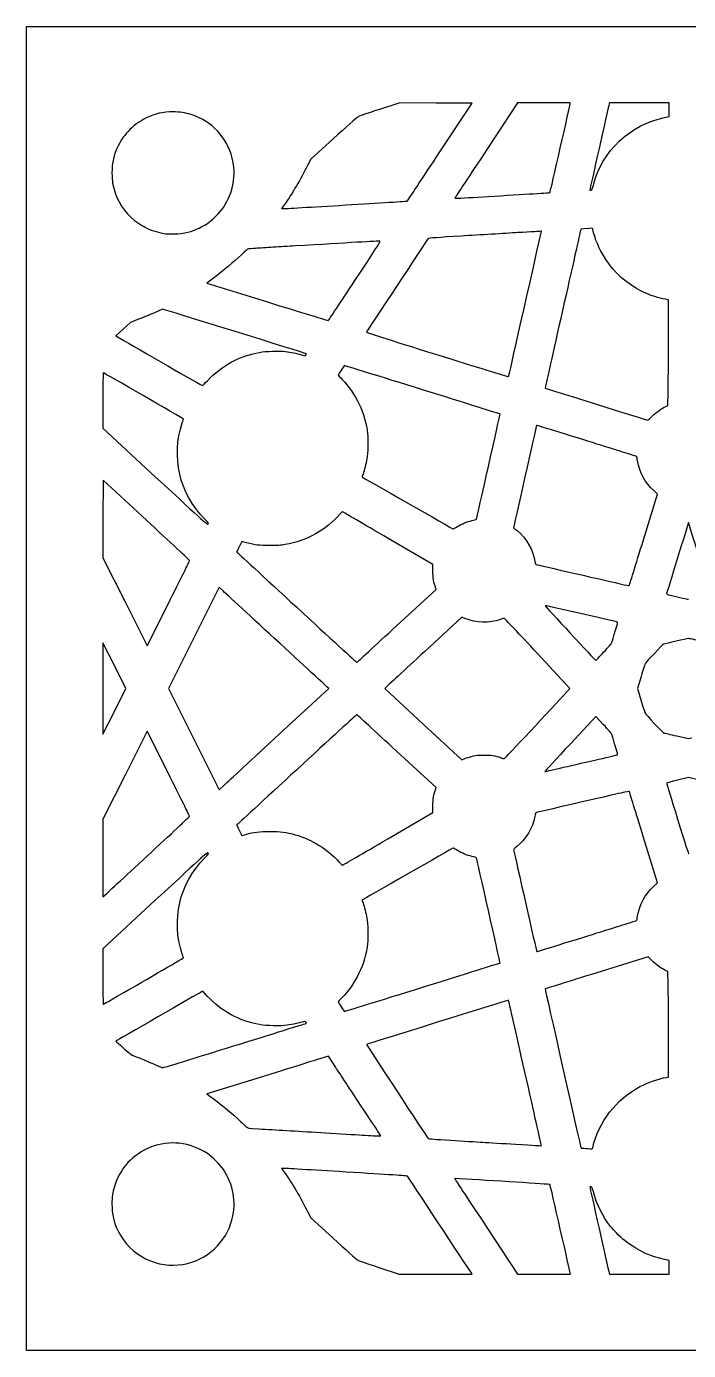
# Model space of a CAD drawing. Extents: x 61.7 to 148.3, y 105.2 to 191.8.
# Drawn here: x 61.7 to 105, y 105.2 to 191.8 of the extents above; entities that cross this region are included whole.
import ezdxf

# ---------------------------------------------------------------- set-up
doc = ezdxf.new("R2010")
doc.units = 0
doc.layers.add('Layer_1', color=7, linetype='CONTINUOUS')

msp = doc.modelspace()

# ---------------------------------------------------------------- linework, layer by layer
at = {"layer": 'Layer_1', "color": 7}
for points in [[(61.72122, 148.5), (61.72122, 191.77878), (105, 191.77878), (148.27878, 191.77878), (148.27878, 148.5), (148.27878, 105.22122), (105, 105.22122), (61.72122, 105.22122)], [(98.64564, 181.07885)], [(72.07002, 178.2864)], [(83.18677, 175.16215)], [(93.31435, 169.20808)], [(73.553, 168.62003)], [(73.342, 159.61169)], [(89.88738, 159.08049)], [(102.05276, 158.22226)], [(85.91908, 152.60154)], [(67.46948, 149.99595), (66.71964, 151.49156), (66.71967, 148.5), (66.7197, 145.50845), (67.4695, 147.0044), (68.2193, 148.50035), (67.46946, 149.99595)], [(99.44825, 150.86566)], [(78.26805, 145.53614)], [(90.8748, 144.07614)], [(85.34731, 138.67366)], [(69.63048, 137.56103)], [(96.54277, 131.7526)], [(87.60097, 128.97123)], [(67.88288, 128.50832)], [(75.26298, 125.13295)], [(95.37619, 118.66162)], [(98.73701, 118.47817)], [(71.95178, 110.85419)]]:
    msp.add_lwpolyline(points, close=True, dxfattribs=at)
for points in [[(88.74201, 183.58025), (90.84629, 186.76937), (88.48746, 186.77637), (86.12863, 186.78337), (84.79753, 186.35768)], [(95.55261, 186.78337), (93.824, 186.78287), (91.82022, 183.74574)], [(103.42661, 185.82481), (103.74411, 185.88951), (103.74411, 186.3365), (103.74411, 186.78349), (101.78573, 186.78349), (99.82734, 186.78349), (99.81174, 186.71999)], [(81.77752, 184.4406), (80.3, 183.10005), (80.09536, 182.69082)], [(78.59387, 180.14377), (78.40192, 179.8686), (78.48892, 179.8686)], [(82.58687, 180.10925), (82.58684, 180.10968)], [(89.76428, 180.62768), (89.71208, 180.54678), (89.80658, 180.54661)], [(91.56619, 180.64665), (91.56622, 180.64622)], [(98.16501, 178.55337), (97.96226, 178.53797), (97.93356, 178.40615)], [(74.00286, 175.37392), (73.51394, 175.00633), (77.47419, 173.7731)], [(103.68766, 171.30362), (103.68766, 173.90505), (103.48305, 173.94135)], [(69.05368, 172.63781), (68.52629, 172.4324), (68.04552, 171.99631), (67.56475, 171.56023), (67.82502, 171.40725)], [(79.69878, 170.31901), (79.93867, 170.24841), (79.98687, 170.31031)], [(66.71658, 167.32675), (66.71658, 165.50894), (70.13853, 162.34814)], [(103.50679, 166.93889), (103.65046, 167.00509), (103.66906, 167.85363)], [(102.60588, 166.28821), (102.60588, 166.28833)], [(69.55994, 159.50672), (66.73066, 162.12003), (66.72266, 159.58568), (66.71466, 157.05134), (68.16167, 154.16746), (69.60868, 151.28359), (70.99707, 154.05458)], [(102.05267, 158.22226), (102.97268, 161.2097), (102.72486, 161.43824)], [(76.10581, 158.02403), (75.80075, 158.10213), (75.63138, 157.76424)], [(88.28259, 156.28982), (88.29269, 156.60959), (85.37156, 158.31049)], [(72.38702, 156.85948), (72.38767, 156.85948)], [(74.47271, 154.97118), (74.31251, 155.12638), (72.65592, 151.81329), (70.99932, 148.5002), (72.65464, 145.18943), (74.30995, 141.87866), (74.68453, 142.22602)], [(85.91909, 152.60155), (88.49687, 154.98091), (88.42927, 155.19389)], [(90.37947, 153.08093), (90.18188, 153.16243), (87.75549, 150.92207)], [(97.04057, 148.27552), (97.24786, 148.5026), (95.11038, 150.80141)], [(101.89648, 149.29083), (101.65339, 148.50122), (101.88319, 147.75272)], [(78.26803, 145.5361), (81.47696, 148.49887), (81.38516, 148.58737)], [(85.23479, 148.58783), (85.14049, 148.49393), (87.6611, 146.16578), (90.18171, 143.83763), (90.38009, 143.91993)], [(99.44914, 146.13339), (98.94362, 146.67777), (97.27987, 144.88729)], [(70.99772, 142.94553), (69.60933, 145.71662), (68.16257, 142.83264), (66.71582, 139.94867), (66.71618, 137.41044), (66.71655, 134.87222), (66.79415, 134.94362)], [(104.22663, 145.39748), (104.99691, 145.22069), (105.21012, 145.26879)], [(88.42922, 141.80589), (88.49682, 142.01865), (85.91934, 144.39816)], [(96.82968, 143.34975), (96.82967, 143.34943)], [(105.72179, 142.50978), (105.00424, 142.67509), (104.28245, 142.50908)], [(85.34722, 138.67365), (88.29272, 140.3902), (88.28262, 140.71008)], [(75.63217, 139.23439), (75.80223, 138.89513), (76.05016, 138.96373)], [(102.71795, 135.55543), (102.97234, 135.79003), (102.05955, 138.75835)], [(70.13847, 134.65187), (66.71652, 131.49106), (66.71652, 129.67325)], [(102.60439, 130.7127), (102.3537, 130.96239), (98.99592, 129.91834)], [(103.66907, 129.14499), (103.65047, 129.99256), (103.49267, 130.06946)], [(73.54138, 128.3907), (73.24356, 128.70709), (73.15956, 128.66359)], [(103.55361, 123.072), (103.68767, 123.0919), (103.68767, 125.69465)], [(81.94094, 123.72491), (81.45447, 124.46316), (80.96468, 124.3105)], [(76.9915, 123.07474), (73.50812, 121.99164), (73.70161, 121.85415)], [(84.68792, 119.2508), (84.8934, 119.2468), (84.79778, 119.39538)], [(78.4889, 117.131), (78.4019, 117.131), (78.59384, 116.85584)], [(90.05781, 116.4428), (89.70651, 116.4625), (89.76151, 116.3771)], [(80.09531, 114.30878), (80.29993, 113.89956), (81.76315, 112.57311)], [(91.82025, 113.25462), (93.82403, 110.21749), (95.55264, 110.21698)], [(103.74411, 110.66351), (103.74411, 111.1105), (103.42661, 111.1752)], [(84.75385, 110.65488), (86.09109, 110.22215), (88.47205, 110.21915), (90.85302, 110.21615), (90.8027, 110.29417)], [(97.28109, 110.22398), (97.28106, 110.22357)], [(99.81177, 110.27999), (99.82737, 110.21649), (101.78576, 110.21649), (103.74414, 110.21649), (103.74411, 110.66351)]]:
    msp.add_lwpolyline(points, dxfattribs=at)
for points in [[(71.30266, 186.19433), (70.65746, 186.19733), (70.13281, 186.07799), (69.55289, 185.79663)], [(72.4862, 186.01828), (72.07947, 186.14362), (71.75217, 186.1923), (71.30266, 186.19433)], [(84.79753, 186.35768), (83.89891, 186.0703), (83.4321, 185.90749), (83.36074, 185.85658)], [(97.28106, 186.77637), (97.28106, 186.78037), (96.50335, 186.78337), (95.55261, 186.78337)], [(95.94787, 180.92512), (95.95967, 180.93692), (97.28007, 186.73203), (97.28106, 186.77637)], [(99.81174, 186.71999), (99.72844, 186.38123), (98.55124, 181.13074), (98.55124, 181.09795)], [(69.55289, 185.79663), (69.13057, 185.59174), (68.7956, 185.35451), (68.48237, 185.03848)], [(75.16882, 183.17406), (74.8307, 184.529), (73.81111, 185.61001), (72.4862, 186.01828)], [(83.36074, 185.85658), (83.30264, 185.81508), (82.59015, 185.17791), (81.77752, 184.4406)], [(98.77905, 181.41501), (99.35046, 183.63393), (101.17595, 185.36603), (103.42661, 185.82481)], [(68.48237, 185.03848), (68.13579, 184.68879), (67.9245, 184.39508), (67.71756, 183.97534)], [(67.71756, 183.97534), (67.42074, 183.37328), (67.30943, 182.88847), (67.30935, 182.19734)], [(86.61777, 180.37074), (86.62877, 180.38194), (87.58465, 181.82624), (88.74201, 183.58025)], [(91.82022, 183.74574), (90.71814, 182.07532), (89.79297, 180.67219), (89.76428, 180.62768)], [(74.59487, 179.95367), (75.24392, 180.93353), (75.44557, 182.06502), (75.16882, 183.17406)], [(80.09536, 182.69082), (79.6491, 181.79841), (79.10911, 180.8824), (78.59387, 180.14377)], [(67.30935, 182.19734), (67.30932, 181.94751), (67.32655, 181.67592), (67.35145, 181.5347)], [(67.35145, 181.5347), (67.6601, 179.78085), (69.06054, 178.45453), (70.83704, 178.2336)], [(94.58153, 180.82772), (95.32414, 180.87242), (95.93899, 180.91622), (95.94787, 180.92512)], [(98.55124, 181.09795), (98.55124, 181.05065), (98.56624, 181.04755), (98.64564, 181.07885)], [(98.64566, 181.07887), (98.68396, 181.09397), (98.71926, 181.18281), (98.77905, 181.41501)], [(78.48892, 179.8686), (78.53672, 179.8686), (80.38083, 179.9769), (82.58687, 180.10925)], [(82.58684, 180.10968), (84.79288, 180.24204), (86.60679, 180.35952), (86.61777, 180.37074)], [(89.80658, 180.54661), (89.85858, 180.54652), (90.65038, 180.59151), (91.56619, 180.64665)], [(91.56622, 180.64622), (92.48203, 180.70132), (93.83892, 180.78301), (94.58153, 180.82772)], [(73.54633, 178.90513), (73.8591, 179.1123), (74.3877, 179.6409), (74.59487, 179.95367)], [(72.06998, 178.28642), (72.59738, 178.39453), (73.08228, 178.59775), (73.54633, 178.90513)], [(93.31435, 169.20806), (93.54037, 170.18801), (95.38644, 178.38622), (95.38178, 178.38929)], [(95.38178, 178.38929), (95.37878, 178.39129), (94.68407, 178.35099), (93.83811, 178.29969)], [(97.93356, 178.40615), (97.91776, 178.33365), (97.39006, 175.99556), (96.76087, 173.21041)], [(98.73768, 178.51867), (98.71898, 178.60177), (98.76488, 178.59897), (98.16501, 178.55337)], [(100.80899, 175.19569), (99.79987, 176.01304), (99.02013, 177.26397), (98.73768, 178.51867)], [(70.83704, 178.2336), (71.15762, 178.1937), (71.73949, 178.2187), (72.07002, 178.2864)], [(84.81118, 177.74659), (84.74768, 177.75359), (82.73241, 177.63765), (79.27544, 177.42817)], [(83.18677, 175.16212), (84.81231, 177.62488), (84.88379, 177.73859), (84.81118, 177.74659)], [(87.97917, 177.91412), (87.92227, 177.85242), (83.9652, 171.84112), (83.95555, 171.80178)], [(90.1556, 178.07764), (88.6371, 177.98644), (88.00185, 177.93873), (87.97917, 177.91412)], [(93.83811, 178.29969), (92.99215, 178.24839), (91.33502, 178.14846), (90.1556, 178.07764)], [(75.77427, 176.86028), (75.25201, 176.36815), (74.62082, 175.83853), (74.00286, 175.37392)], [(76.23064, 177.24437), (76.20384, 177.24437), (75.99846, 177.07153), (75.77427, 176.86028)], [(76.69792, 177.27167), (76.46773, 177.25667), (76.25746, 177.24437), (76.23064, 177.24437)], [(77.85022, 177.34267), (77.44664, 177.31867), (76.92811, 177.28677), (76.69792, 177.27167)], [(79.27544, 177.42817), (78.89515, 177.40517), (78.2538, 177.36667), (77.85022, 177.34267)], [(81.46042, 172.56296), (81.47472, 172.57566), (82.25157, 173.74529), (83.18677, 175.16215)], [(103.48305, 173.94135), (102.58, 174.10172), (101.58117, 174.57025), (100.80899, 175.19569)], [(70.63171, 173.29317), (70.60971, 173.29317), (70.36436, 173.19194), (70.08642, 173.0682)], [(79.98687, 170.39301), (79.88877, 170.43531), (70.67023, 173.29317), (70.63171, 173.29317)], [(77.47419, 173.7731), (79.65233, 173.09483), (81.44613, 172.55026), (81.46042, 172.56296)], [(96.76087, 173.21041), (96.13167, 170.42525), (95.62167, 168.1417), (95.62752, 168.13584)], [(70.08642, 173.0682), (69.80847, 172.94447), (69.34374, 172.75079), (69.05368, 172.63781)], [(67.82502, 171.40725), (68.98548, 170.72514), (73.209, 168.29773), (73.23487, 168.298)], [(83.95555, 171.80178), (83.94855, 171.77408), (85.19987, 171.37291), (88.54644, 170.32957)], [(76.95684, 170.4747), (77.35176, 170.5476), (78.24699, 170.57613), (78.65529, 170.5289)], [(78.65529, 170.5289), (79.00964, 170.4879), (79.37307, 170.4148), (79.69878, 170.31901)], [(103.66906, 167.85363), (103.67926, 168.32033), (103.68766, 169.87282), (103.68766, 171.30362)], [(73.55305, 168.62008), (74.49364, 169.61905), (75.60688, 170.22562), (76.95684, 170.4747)], [(79.98687, 170.31031), (80.03237, 170.36871), (80.03237, 170.37341), (79.98687, 170.39301)], [(88.54644, 170.32957), (91.07657, 169.54076), (93.16792, 168.8943), (93.19389, 168.89298)], [(66.73288, 169.14456), (66.72388, 169.14456), (66.71658, 168.32654), (66.71658, 167.32675)], [(71.98654, 166.11213), (71.92234, 166.16223), (66.7554, 169.14456), (66.73288, 169.14456)], [(82.51746, 169.61293), (82.49846, 169.62403), (82.09767, 169.03076), (82.09767, 168.99159)], [(82.09767, 168.99159), (82.09767, 168.97869), (82.20507, 168.85857), (82.33633, 168.7247)], [(87.601, 168.0287), (84.81476, 168.89434), (82.52717, 169.60724), (82.51746, 169.61293)], [(93.19389, 168.89298), (93.23139, 168.89098), (93.25629, 168.95628), (93.31435, 169.20808)], [(73.23487, 168.298), (73.24287, 168.29809), (73.38633, 168.443), (73.553, 168.62003)], [(82.33633, 168.7247), (83.2668, 167.77576), (83.86664, 166.50751), (84.01867, 165.16773)], [(92.67788, 166.44577), (92.67188, 166.45077), (90.38724, 167.16307), (87.601, 168.0287)], [(95.62752, 168.13584), (95.63832, 168.12504), (102.30287, 166.04536), (102.33777, 166.04188)], [(91.1302, 159.57082), (91.153, 159.59832), (92.69188, 166.43424), (92.67788, 166.44577)], [(102.33777, 166.04188), (102.34817, 166.04088), (102.4688, 166.15169), (102.60588, 166.28821)], [(102.60588, 166.28833), (102.85765, 166.53907), (103.24288, 166.81725), (103.50679, 166.93889)], [(73.34197, 159.61169), (71.71782, 161.23641), (71.16135, 163.66184), (71.90864, 165.85895)], [(71.90864, 165.85895), (71.95504, 165.9954), (71.99004, 166.10933), (71.98654, 166.11213)], [(95.06688, 165.69609), (95.05308, 165.67899), (93.55332, 159.006), (93.5616, 158.99868)], [(96.53742, 165.24914), (95.7325, 165.49978), (95.07075, 165.7009), (95.06688, 165.69609)], [(84.01867, 165.16773), (84.06207, 164.7856), (84.03847, 163.8538), (83.97687, 163.51418)], [(100.84699, 163.90854), (100.03507, 164.16041), (98.8714, 164.5224), (96.53742, 165.24914)], [(101.61358, 163.66442), (101.60858, 163.66942), (101.26367, 163.77927), (100.84699, 163.90854)], [(101.67028, 163.37471), (101.64398, 163.52906), (101.61848, 163.65943), (101.61358, 163.66442)], [(83.97687, 163.51418), (83.91667, 163.18259), (83.80735, 162.75736), (83.72129, 162.52025)], [(102.72486, 161.43824), (102.15457, 161.96417), (101.79927, 162.61659), (101.67028, 163.37471)], [(70.13853, 162.34814), (73.47058, 159.27036), (73.56141, 159.18909), (73.59623, 159.25447)], [(83.72129, 162.52025), (83.68349, 162.41612), (83.65519, 162.32882), (83.65829, 162.32625)], [(83.65829, 162.32625), (83.69109, 162.29955), (89.59641, 158.93102), (89.61262, 158.92977)], [(72.38767, 156.85948), (72.38852, 156.87818), (71.11605, 158.0694), (69.55994, 159.50672)], [(73.59623, 159.25447), (73.63013, 159.31807), (73.61683, 159.33677), (73.342, 159.61169)], [(82.20654, 159.9011), (81.29736, 158.85397), (80.05652, 158.16142), (78.63508, 157.90774)], [(82.4017, 160.04057), (82.3613, 160.06477), (82.328, 160.04097), (82.20654, 159.9011)], [(85.37156, 158.31049), (83.76494, 159.24598), (82.4285, 160.02452), (82.4017, 160.04057)], [(89.88735, 159.08053), (90.20275, 159.27067), (90.49619, 159.39386), (90.84375, 159.48202)], [(90.84375, 159.48202), (90.99196, 159.51962), (91.12086, 159.55962), (91.1302, 159.57082)], [(104.99805, 159.34465), (104.98745, 159.33385), (103.57698, 154.75209), (103.56817, 154.69993)], [(106.43561, 154.68214), (106.42861, 154.73604), (105.00499, 159.35173), (104.99805, 159.34465)], [(89.61262, 158.92977), (89.62472, 158.92884), (89.74832, 158.99667), (89.88738, 159.08049)], [(93.5616, 158.99868), (93.5666, 158.99468), (93.66785, 158.91388), (93.78741, 158.81929)], [(93.78741, 158.81929), (94.39893, 158.3356), (94.84183, 157.55643), (94.97998, 156.72132)], [(75.63138, 157.76424), (75.53818, 157.5784), (75.46594, 157.42324), (75.47077, 157.41943)], [(77.62443, 157.84334), (76.92475, 157.84334), (76.71231, 157.86874), (76.10581, 158.02403)], [(78.63508, 157.90774), (78.32745, 157.85284), (78.17674, 157.84324), (77.62443, 157.84334)], [(101.11909, 155.22407), (101.12709, 155.23007), (101.54676, 156.57916), (102.05276, 158.22226)], [(70.99707, 154.05458), (71.76069, 155.57862), (72.38616, 156.84082), (72.38702, 156.85948)], [(75.47077, 157.41943), (75.47577, 157.41543), (77.2364, 155.79068), (79.38368, 153.80843)], [(94.97998, 156.72132), (94.99058, 156.65732), (95.01588, 156.61169), (95.04568, 156.60314)], [(88.42927, 155.19389), (88.32489, 155.52261), (88.27102, 155.92511), (88.28259, 156.28982)], [(95.04568, 156.60314), (95.07228, 156.59514), (96.21804, 156.33266), (97.59176, 156.0191)], [(97.59176, 156.0191), (98.96547, 155.70553), (100.31802, 155.39596), (100.59742, 155.33116)], [(77.96313, 151.7459), (76.1315, 153.43444), (74.56081, 154.88582), (74.47271, 154.97118)], [(100.59742, 155.33116), (100.87682, 155.26636), (101.11157, 155.21817), (101.11909, 155.22407)], [(103.56817, 154.69993), (103.56217, 154.66403), (103.69303, 154.62473), (104.25211, 154.49443)], [(104.25211, 154.49443), (104.63241, 154.40583), (104.96896, 154.3331), (105, 154.33286)], [(79.38368, 153.80843), (81.53096, 151.82619), (83.29986, 150.20836), (83.31456, 150.21326)], [(95.62057, 153.91775), (95.61357, 153.91075), (98.91335, 150.33359), (98.93704, 150.32258)], [(96.66033, 153.69025), (96.09377, 153.82031), (95.62588, 153.92269), (95.62057, 153.91775)], [(99.63778, 153.0105), (98.89121, 153.17883), (98.32791, 153.30743), (96.66033, 153.69025)], [(83.31456, 150.21326), (83.32926, 150.21826), (84.5013, 151.29289), (85.91908, 152.60154)], [(92.718, 153.01803), (91.96673, 152.75873), (91.10452, 152.7819), (90.37947, 153.08093)], [(92.9469, 153.09413), (92.9326, 153.09113), (92.82959, 153.05653), (92.718, 153.01803)], [(95.11038, 150.80141), (93.93477, 152.06575), (92.9612, 153.09748), (92.9469, 153.09413)], [(100.36523, 152.83257), (100.35323, 152.84297), (100.02583, 152.92297), (99.63778, 153.0105)], [(99.98528, 151.50772), (100.21685, 152.23897), (100.38275, 152.81749), (100.36523, 152.83257)], [(81.38516, 148.58737), (81.33466, 148.63597), (79.79475, 150.05736), (77.96313, 151.7459)], [(99.44825, 150.86566), (99.77541, 151.21797), (99.96549, 151.44523), (99.98528, 151.50772)], [(104.97286, 151.76623), (104.91716, 151.76123), (103.48211, 151.43707), (103.37088, 151.40393)], [(105.84634, 151.58907), (105.39923, 151.68926), (105.00617, 151.76899), (104.97286, 151.76623)], [(87.75549, 150.92207), (86.42098, 149.68988), (85.28667, 148.63946), (85.23479, 148.58783)], [(98.93704, 150.32258), (98.94004, 150.32158), (99.16974, 150.56573), (99.44825, 150.86566)], [(103.37088, 151.40393), (103.32078, 151.38903), (102.25987, 150.26697), (102.18268, 150.14729)], [(102.18268, 150.14729), (102.15898, 150.11049), (102.03018, 149.72512), (101.89648, 149.29083)], [(92.94687, 143.90583), (92.96737, 143.90083), (96.09017, 147.23441), (97.04057, 148.27552)], [(101.88319, 147.75272), (102.00958, 147.34105), (102.12911, 146.96531), (102.14881, 146.91775)], [(83.3149, 146.78666), (83.3001, 146.79166), (81.53107, 145.17381), (79.38379, 143.19156)], [(85.91934, 144.39816), (84.50173, 145.70689), (83.32973, 146.78171), (83.3149, 146.78666)], [(102.14881, 146.91775), (102.19841, 146.79797), (103.30886, 145.61129), (103.3905, 145.5908)], [(74.68453, 142.22602), (74.89055, 142.41706), (76.50314, 143.90662), (78.26805, 145.53614)], [(99.98528, 145.49228), (99.96548, 145.55478), (99.77566, 145.78176), (99.44914, 146.13339)], [(100.36523, 144.16759), (100.38273, 144.18259), (100.21672, 144.76143), (99.98528, 145.49228)], [(103.3905, 145.5908), (103.4267, 145.5818), (103.80297, 145.4947), (104.22663, 145.39748)], [(97.27987, 144.88729), (96.3648, 143.90253), (95.61611, 143.0893), (95.61611, 143.08012)], [(90.38009, 143.91993), (90.48919, 143.96523), (90.71181, 144.03549), (90.8748, 144.07614)], [(90.87478, 144.07607), (91.12795, 144.13927), (91.23482, 144.15027), (91.60855, 144.15177)], [(91.60855, 144.15177), (92.08137, 144.15377), (92.35231, 144.11237), (92.72333, 143.98153)], [(92.72333, 143.98153), (92.83199, 143.94323), (92.93258, 143.90913), (92.94687, 143.90583)], [(96.82967, 143.34943), (97.44279, 143.48982), (98.48419, 143.72713), (99.14389, 143.87679)], [(99.14389, 143.87679), (99.80358, 144.02645), (100.35319, 144.15731), (100.36523, 144.16759)], [(72.38767, 140.14074), (72.38681, 140.15924), (71.76134, 141.42143), (70.99772, 142.94553)], [(79.38379, 143.19156), (77.23651, 141.20932), (75.4757, 139.58436), (75.47087, 139.58056)], [(95.61611, 143.08012), (95.61611, 143.07112), (95.63831, 143.07012), (95.66551, 143.07912)], [(95.66551, 143.07912), (95.69271, 143.08712), (96.21655, 143.20936), (96.82968, 143.34975)], [(104.28245, 142.50908), (103.88547, 142.41778), (103.56234, 142.33139), (103.56439, 142.3171)], [(103.56439, 142.3171), (103.56639, 142.3028), (103.8895, 141.24517), (104.2823, 139.96678)], [(88.28262, 140.71008), (88.27102, 141.07482), (88.32492, 141.47734), (88.42922, 141.80589)], [(100.57864, 141.6634), (100.27846, 141.5944), (98.90469, 141.27994), (97.52584, 140.9645)], [(101.13559, 141.7577), (101.12859, 141.7783), (100.94162, 141.7467), (100.57864, 141.6634)], [(102.05955, 138.75835), (101.55751, 140.39092), (101.14173, 141.74063), (101.13559, 141.7577)], [(95.00753, 140.37969), (95.00153, 140.37369), (94.97693, 140.26779), (94.95343, 140.14484)], [(97.52584, 140.9645), (96.14698, 140.64907), (95.01375, 140.3859), (95.00753, 140.37969)], [(69.6305, 137.56106), (71.1478, 138.96135), (72.38852, 140.12221), (72.38767, 140.14074)], [(75.47087, 139.58056), (75.46587, 139.57656), (75.53867, 139.42098), (75.63217, 139.23439)], [(94.95343, 140.14484), (94.80515, 139.36987), (94.37187, 138.64437), (93.77816, 138.17695)], [(104.2823, 139.96678), (104.78659, 138.32559), (105.00272, 137.65927), (105.01766, 137.69968)], [(76.05016, 138.96373), (76.60319, 139.11671), (76.92724, 139.15651), (77.62453, 139.1571)], [(77.62453, 139.1571), (78.34206, 139.15769), (78.69389, 139.1128), (79.29611, 138.94368)], [(79.29611, 138.94368), (80.37152, 138.64171), (81.44809, 137.97045), (82.14009, 137.17041)], [(82.36973, 136.94956), (82.38743, 136.95356), (83.72729, 137.72957), (85.34731, 138.67366)], [(73.59617, 137.74553), (73.56137, 137.81093), (73.47052, 137.72963), (70.13847, 134.65187)], [(73.34194, 137.38831), (73.6168, 137.66326), (73.63006, 137.6819), (73.59617, 137.74553)], [(89.61949, 138.07186), (89.60809, 138.07186), (83.68498, 134.69544), (83.65826, 134.67369)], [(89.88735, 137.91944), (89.74829, 138.00324), (89.62776, 138.07186), (89.61949, 138.07186)], [(90.84375, 137.51795), (90.49619, 137.60615), (90.20275, 137.7293), (89.88735, 137.91944)], [(93.77816, 138.17695), (93.60731, 138.04244), (93.55796, 137.98817), (93.56716, 137.94493)], [(93.56716, 137.94493), (93.67535, 137.43626), (95.06748, 131.2986), (95.07467, 131.2986)], [(66.79415, 134.94362), (66.83685, 134.98292), (68.11319, 136.16075), (69.63048, 137.56103)], [(71.90861, 131.14106), (71.16115, 133.33865), (71.71743, 135.76323), (73.34194, 137.38831)], [(82.14009, 137.17041), (82.24874, 137.04478), (82.35208, 136.94541), (82.36973, 136.94956)], [(91.1302, 137.42915), (91.1212, 137.44045), (90.99196, 137.48035), (90.84375, 137.51795)], [(92.67788, 130.55419), (92.69188, 130.56569), (91.15299, 137.40166), (91.1302, 137.42915)], [(101.67024, 133.62529), (101.7999, 134.38736), (102.14928, 135.03099), (102.71795, 135.55543)], [(83.65826, 134.67369), (83.65526, 134.67069), (83.68346, 134.58379), (83.72126, 134.47968)], [(83.72126, 134.47968), (83.80736, 134.24258), (83.91667, 133.81734), (83.97684, 133.48575)], [(83.97684, 133.48575), (84.03844, 133.14614), (84.06204, 132.21434), (84.01864, 131.83221)], [(100.84695, 133.09146), (101.26363, 133.22073), (101.6086, 133.33058), (101.61354, 133.33558)], [(101.61354, 133.33558), (101.61854, 133.34058), (101.64404, 133.47095), (101.67024, 133.62529)], [(96.54284, 131.75256), (98.87108, 132.47752), (100.03553, 132.83975), (100.84695, 133.09146)], [(84.01864, 131.83221), (83.86583, 130.48551), (83.23738, 129.16665), (82.31193, 128.25053)], [(95.07467, 131.2986), (95.08067, 131.2986), (95.74084, 131.5029), (96.54277, 131.7526)], [(67.88291, 128.50832), (68.85039, 129.06543), (71.967, 130.87267), (71.98651, 130.88788)], [(71.98651, 130.88788), (71.99051, 130.89088), (71.95501, 131.0046), (71.90861, 131.14106)], [(103.49267, 130.06946), (103.20229, 130.21097), (102.85734, 130.46077), (102.60439, 130.7127)], [(87.601, 128.97126), (90.38724, 129.8369), (92.67183, 130.54922), (92.67788, 130.55419)], [(98.99592, 129.91834), (97.14914, 129.34411), (95.63335, 128.86949), (95.62748, 128.86362)], [(66.71652, 129.67325), (66.71652, 128.67346), (66.72352, 127.85545), (66.73282, 127.85545)], [(82.51743, 127.387), (82.52743, 127.393), (84.81473, 128.10559), (87.60097, 128.97123)], [(103.68767, 125.69465), (103.68767, 127.12617), (103.67967, 128.67882), (103.66907, 129.14499)], [(66.73282, 127.85545), (66.74182, 127.85545), (67.25931, 128.14924), (67.88288, 128.50832)], [(73.15956, 128.66359), (72.96737, 128.56419), (67.60583, 125.47588), (67.57116, 125.44459)], [(76.95566, 126.52486), (75.60762, 126.77431), (74.48589, 127.38732), (73.54138, 128.3907)], [(82.31193, 128.25053), (82.19432, 128.13411), (82.098, 128.02671), (82.09787, 128.01186)], [(93.2091, 128.109), (93.1637, 128.109), (83.97789, 125.25288), (83.95249, 125.23086)], [(94.31911, 123.34135), (93.11564, 128.67403), (93.24719, 128.109), (93.2091, 128.109)], [(95.62748, 128.86362), (95.61648, 128.85262), (97.95318, 118.48119), (97.9706, 118.46377)], [(82.09787, 128.01186), (82.09751, 127.97066), (82.4973, 127.3752), (82.51743, 127.387)], [(75.26298, 125.133), (77.78804, 125.91766), (79.89498, 126.5726), (79.94508, 126.58842)], [(78.75744, 126.48316), (78.30083, 126.42286), (77.39319, 126.44396), (76.95566, 126.52486)], [(79.89918, 126.73872), (79.75349, 126.67932), (79.04949, 126.52169), (78.75744, 126.48316)], [(79.99028, 126.68722), (79.95978, 126.73372), (79.92928, 126.75102), (79.89918, 126.73872)], [(79.94508, 126.58842), (80.03448, 126.61662), (80.03528, 126.61852), (79.99028, 126.68722)], [(67.57116, 125.44459), (67.56816, 125.44159), (67.78147, 125.24284), (68.04604, 125.00304)], [(68.04604, 125.00304), (68.34228, 124.73455), (68.57233, 124.54872), (68.64487, 124.51931)], [(70.62042, 123.70806), (70.64872, 123.70707), (72.73792, 124.34828), (75.26298, 125.13295)], [(83.95249, 125.23086), (83.93429, 125.21506), (87.88013, 119.19284), (87.9789, 119.0857)], [(68.64487, 124.51931), (68.70967, 124.49301), (69.00481, 124.37634), (69.30076, 124.25995)], [(69.30076, 124.25995), (69.59672, 124.14357), (70.00312, 123.97218), (70.20387, 123.87909)], [(70.20387, 123.87909), (70.40463, 123.78599), (70.59207, 123.70904), (70.62042, 123.70806)], [(80.96468, 124.3105), (80.69529, 124.2265), (78.90736, 123.67045), (76.9915, 123.07474)], [(83.56478, 121.2651), (82.93923, 122.21195), (82.2085, 123.31887), (81.94094, 123.72491)], [(95.37615, 118.66161), (95.36815, 118.69651), (94.89209, 120.80242), (94.31911, 123.34135)], [(101.82506, 122.47424), (102.33774, 122.74511), (103.08006, 123.00181), (103.55361, 123.072)], [(98.73702, 118.47818), (99.11766, 120.16239), (100.26881, 121.65202), (101.82506, 122.47424)], [(73.70161, 121.85415), (74.26945, 121.45063), (75.20346, 120.68194), (75.71897, 120.19386)], [(84.79778, 119.39538), (84.74518, 119.47688), (84.19034, 120.31824), (83.56478, 121.2651)], [(75.71897, 120.19386), (75.88221, 120.0393), (76.05388, 119.87805), (76.10044, 119.83553)], [(76.10044, 119.83553), (76.18494, 119.75833), (76.18644, 119.75813), (76.90478, 119.71452)], [(76.90478, 119.71452), (78.00326, 119.64782), (79.33652, 119.56779), (80.95467, 119.47141)], [(80.95467, 119.47141), (81.76182, 119.42331), (82.88577, 119.35484), (83.45233, 119.3192)], [(73.54633, 118.09486), (72.41549, 118.844), (71.0706, 118.99595), (69.83851, 118.51377)], [(83.45233, 119.3192), (84.01889, 119.2836), (84.57491, 119.2528), (84.68792, 119.2508)], [(87.9789, 119.0857), (88.001, 119.0617), (88.44543, 119.0251), (89.43569, 118.96574)], [(89.43569, 118.96574), (90.21943, 118.91874), (91.17182, 118.86123), (91.55211, 118.83794)], [(91.55211, 118.83794), (91.9324, 118.81464), (92.8976, 118.75734), (93.697, 118.71056)], [(93.697, 118.71056), (94.99118, 118.63486), (95.21589, 118.62026), (95.35559, 118.60262)], [(95.35559, 118.60262), (95.37899, 118.59962), (95.38619, 118.62002), (95.37619, 118.66162)], [(69.83851, 118.51377), (68.69207, 118.0651), (67.82487, 117.12482), (67.46624, 115.94158)], [(74.59487, 117.0463), (74.38772, 117.35903), (73.85911, 117.88765), (73.54633, 118.09486)], [(97.9706, 118.46377), (97.9756, 118.45877), (98.13104, 118.44387), (98.31517, 118.43137)], [(98.31517, 118.43137), (98.49931, 118.41897), (98.6656, 118.40687), (98.68471, 118.40467)], [(98.68471, 118.40467), (98.70381, 118.40267), (98.72731, 118.43547), (98.73701, 118.47817)], [(75.16882, 113.82591), (75.44557, 114.93495), (75.24392, 116.06644), (74.59487, 117.0463)], [(82.58727, 116.89033), (80.381, 117.0227), (78.53673, 117.131), (78.4889, 117.131)], [(78.59384, 116.85584), (79.10914, 116.11712), (79.64926, 115.20089), (80.09531, 114.30878)], [(86.62961, 116.61516), (86.60751, 116.63976), (85.44656, 116.71877), (82.58727, 116.89033)], [(90.8027, 110.29417), (90.46433, 110.81579), (86.65236, 116.5898), (86.62961, 116.61516)], [(89.76151, 116.3771), (89.79171, 116.3302), (90.71817, 114.92504), (91.82025, 113.25462)], [(95.94736, 116.07534), (95.93436, 116.08834), (91.992, 116.33436), (90.05781, 116.4428)], [(97.28106, 110.22357), (97.28006, 110.26917), (95.9595, 116.0632), (95.94736, 116.07534)], [(67.46624, 115.94158), (67.34944, 115.5562), (67.30929, 115.26478), (67.30935, 114.80263)], [(98.64566, 115.92113), (98.56616, 115.95243), (98.55126, 115.94943), (98.55126, 115.90203)], [(98.55126, 115.90203), (98.55126, 115.86923), (99.72846, 110.61874), (99.81177, 110.27999)], [(98.77905, 115.585), (98.71925, 115.81719), (98.68395, 115.90605), (98.64566, 115.92113)], [(99.89873, 113.33728), (99.37887, 113.99934), (98.98246, 114.7951), (98.77905, 115.585)], [(67.30935, 114.80263), (67.30943, 114.10986), (67.42143, 113.6228), (67.71818, 113.02463)], [(71.95178, 110.85419), (73.50992, 111.10518), (74.78344, 112.28157), (75.16882, 113.82591)], [(67.71818, 113.02463), (68.12103, 112.2126), (68.73936, 111.59864), (69.55289, 111.20289)], [(81.76315, 112.57311), (82.56792, 111.84357), (83.26918, 111.21088), (83.32149, 111.16714)], [(100.98395, 112.28254), (100.67086, 112.51721), (100.12959, 113.04327), (99.89873, 113.33728)], [(103.42661, 111.1752), (102.55604, 111.35265), (101.71723, 111.73292), (100.98395, 112.28254)], [(69.55289, 111.20289), (70.30435, 110.83733), (71.1153, 110.71945), (71.95178, 110.85419)], [(83.32149, 111.16714), (83.39489, 111.10574), (83.72153, 110.98895), (84.75385, 110.65488)], [(95.55264, 110.21698), (96.50338, 110.2167), (97.28118, 110.21998), (97.28109, 110.22398)]]:
    msp.add_open_spline(points, degree=3, dxfattribs=at)

doc.saveas('drawing.dxf')
